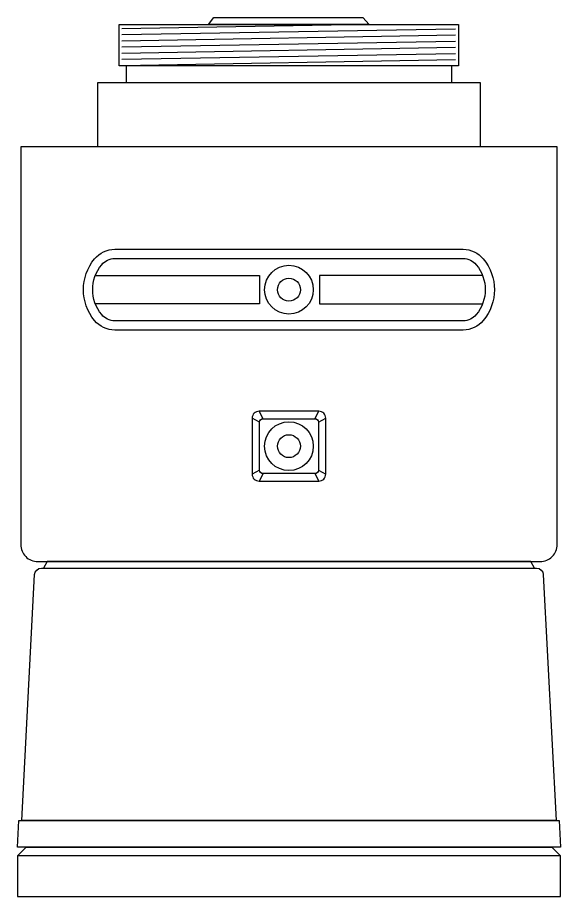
# Model space of a CAD drawing. Header units: millimetres. Extents: x -283029 to -254660, y -24907 to 10674.
# Drawn here: x -275969.3 to -275896.1, y -16937.8 to -16819.3 of the extents above; entities that cross this region are included whole.
import ezdxf

# ---------------------------------------------------------------- set-up
doc = ezdxf.new("R2010")
doc.units = ezdxf.units.MM
doc.header["$LTSCALE"] = 100

# ---------------------------------------------------------------- blocks, each defined once
blk = doc.blocks.new('ccyv')
at = {"color": 6}
for p, q in [((-151.84, 392.61), (-185.19, 392.03)), ((-140.16, 391.99), (-185.19, 391.2)), ((-140.16, 391.15), (-185.19, 390.37)), ((-140.16, 390.32), (-185.19, 389.53)), ((-140.16, 389.49), (-185.19, 388.7)), ((-140.16, 388.65), (-185.19, 387.87)), ((-140.16, 387.82), (-185.19, 387.03)), ((-166.16, 339.45), (-166.7, 340.45)), ((-159.15, 339.45), (-158.61, 340.45)), ((-166.62, 338.99), (-167.62, 339.53)), ((-158.69, 338.99), (-157.69, 339.53)), ((-166.62, 332.5), (-167.62, 331.96)), ((-166.16, 332.04), (-166.7, 331.04)), ((-159.15, 332.04), (-158.61, 331.04)), ((-158.69, 332.5), (-157.69, 331.96))]:
    blk.add_line(p, q, dxfattribs=at)
for points in [[(-173.51, 392.61), (-172.79, 393.54), (-152.7, 393.54), (-151.84, 392.61)], [(-185.55, 387.03), (-185.55, 392.61), (-139.76, 392.61), (-139.76, 387.03)], [(-140.68, 384.76), (-140.68, 387.03), (-184.64, 387.03), (-184.64, 384.76)], [(-188.45, 376.09), (-188.45, 384.76), (-136.87, 384.76), (-136.87, 376.09)], [(-195.29, 320.18), (-195.8, 319.3), (-129.51, 319.3), (-130.02, 320.18)], [(-199.1, 285.26), (-126.21, 285.26), (-126.02, 281.66), (-199.29, 281.66)], [(-126.02, 280.48), (-199.29, 280.48), (-198.11, 281.66), (-127.2, 281.66)], [(-199.29, 275.03), (-126.02, 275.03), (-126.02, 280.48), (-199.29, 280.48)]]:
    blk.add_lwpolyline(points, close=True, dxfattribs=at)
for points in [[(-198.86, 376.09), (-198.86, 322.48, 0.414214), (-196.56, 320.18), (-128.75, 320.18, 0.414214), (-126.46, 322.48), (-126.46, 376.09)], [(-162.66, 362.29), (-139.15, 362.29, -0.223517), (-136.43, 361, -0.360044), (-136.43, 352.68, -0.223517), (-139.15, 351.4), (-162.66, 351.4), (-186.16, 351.4, -0.223517), (-188.89, 352.68, -0.360044), (-188.89, 361, -0.223517), (-186.16, 362.29)], [(-162.66, 352.64), (-186.16, 352.64, -0.223517), (-187.93, 353.48, -0.360044), (-187.93, 360.21, -0.223517), (-186.16, 361.05), (-162.66, 361.05), (-139.15, 361.05, -0.223517), (-137.38, 360.21, -0.360044), (-137.38, 353.48, -0.223517), (-139.15, 352.64)], [(-167.62, 335.74), (-167.62, 331.96, 0.414214), (-166.7, 331.04), (-158.61, 331.04, 0.414214), (-157.69, 331.96), (-157.69, 335.74), (-157.69, 339.53, 0.414214), (-158.61, 340.45), (-166.7, 340.45, 0.414214), (-167.62, 339.53)], [(-166.62, 335.74), (-166.62, 338.99, -0.414214), (-166.16, 339.45), (-159.15, 339.45, -0.414214), (-158.69, 338.99), (-158.69, 335.74), (-158.69, 332.5, -0.414214), (-159.15, 332.04), (-166.16, 332.04, -0.414214), (-166.62, 332.5)], [(-198.7, 285.26), (-196.98, 318.42, -0.39915), (-196.07, 319.3), (-129.25, 319.3, -0.39915), (-128.33, 318.42), (-126.61, 285.26)]]:
    blk.add_lwpolyline(points, format="xyb", close=True, dxfattribs=at)
for points in [[(-188.79, 358.75), (-166.62, 358.75), (-166.62, 354.94), (-188.79, 354.94)], [(-136.53, 358.75), (-158.54, 358.75), (-158.54, 354.94), (-136.53, 354.94)]]:
    blk.add_lwpolyline(points, dxfattribs=at)
for centre, radius in [((-162.66, 356.84), 3.29), ((-162.66, 356.84), 1.54), ((-162.66, 335.74), 3.29), ((-162.66, 335.74), 1.54)]:
    blk.add_circle(centre, radius, dxfattribs=at)

msp = doc.modelspace()

# ---------------------------------------------------------------- block references
at = {"color": 3}
msp.add_blockref('ccyv', (-275770.03, -17212.87), dxfattribs=at)

doc.saveas('drawing.dxf')
